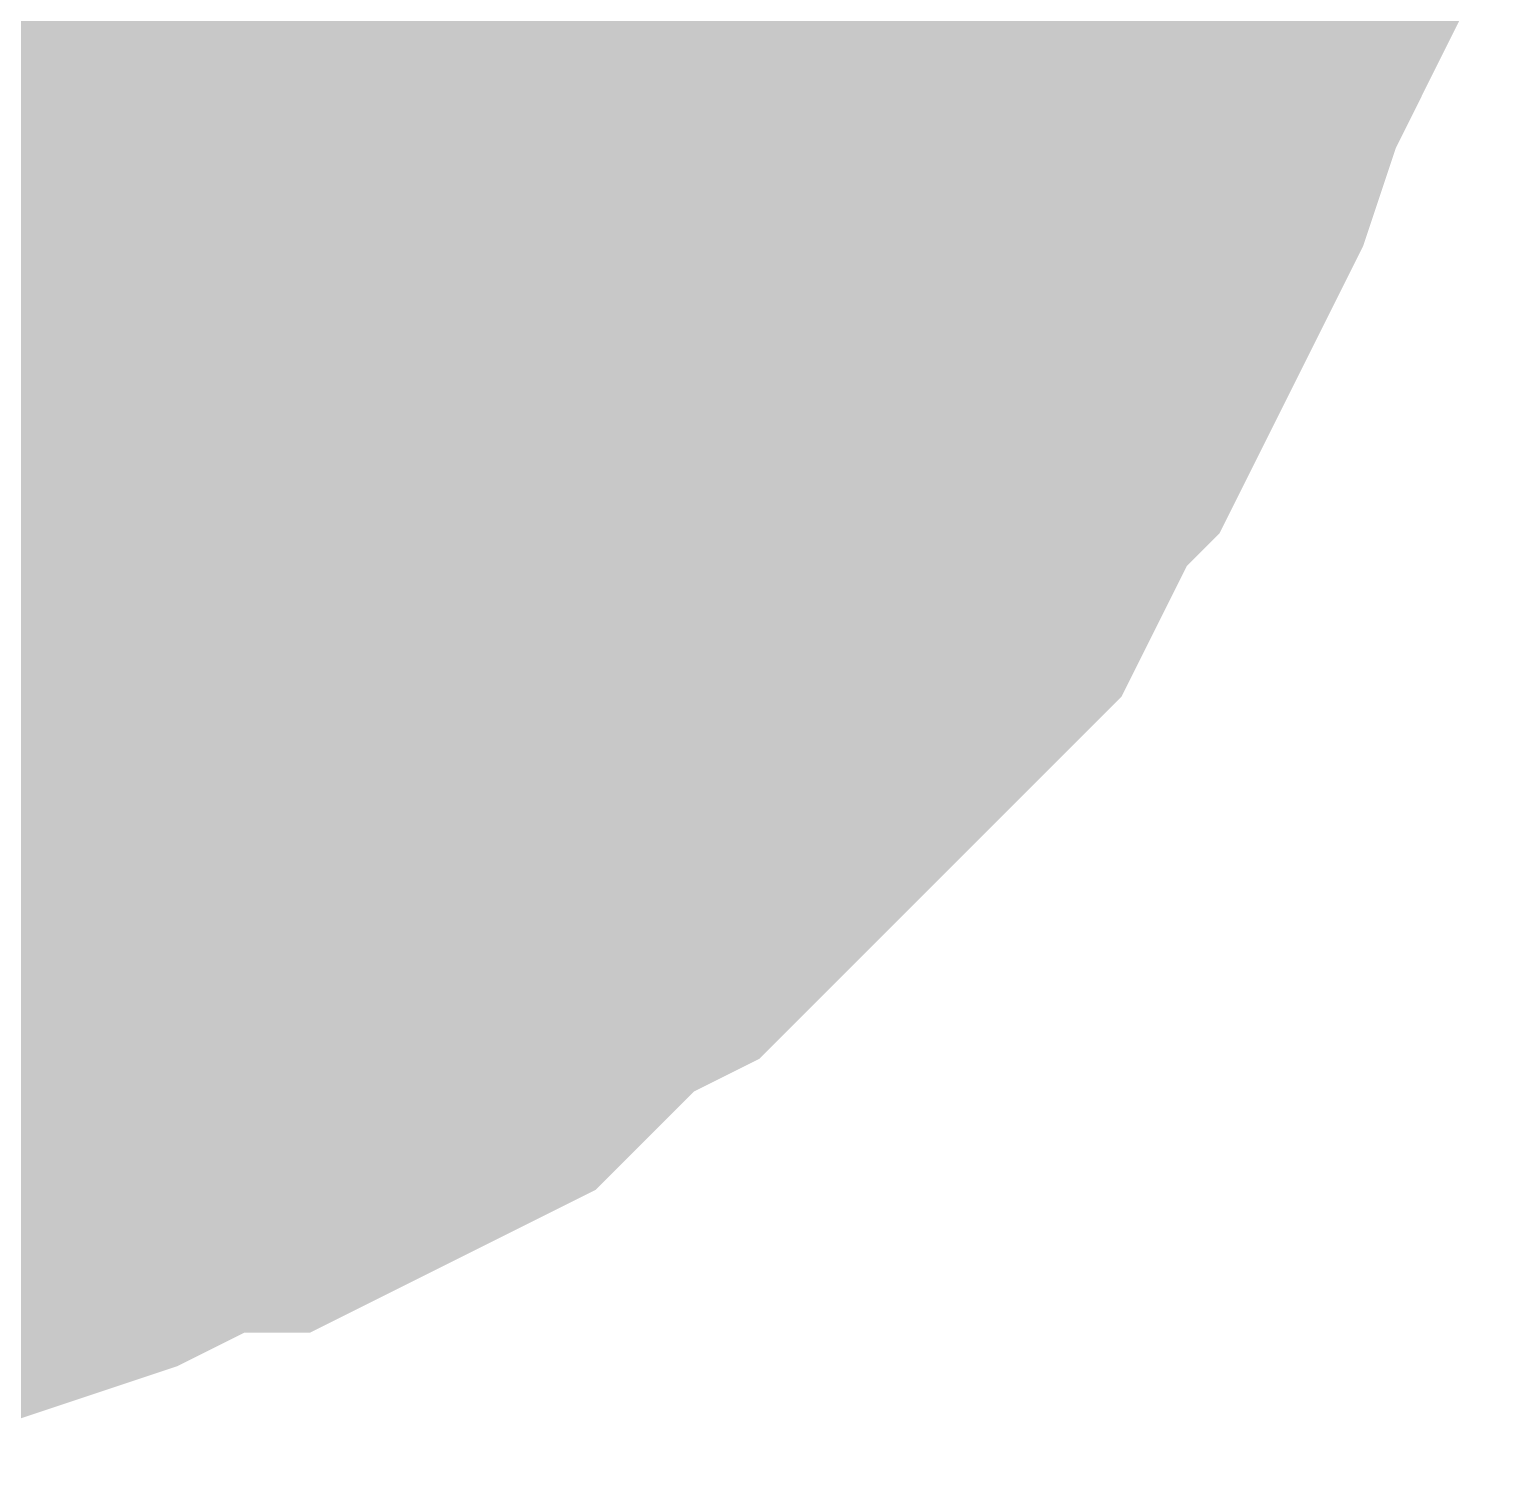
# Model space of a CAD drawing. Header units: inches. Extents: x 0 to 432, y 0 to 280.
# Drawn here: x 122.085 to 122.588, y 164.436 to 164.928 of the extents above; entities that cross this region are included whole.
import ezdxf

# ---------------------------------------------------------------- set-up
doc = ezdxf.new("R2010")
doc.units = ezdxf.units.IN
doc.layers.add('Sheet', color=255, linetype='Continuous')

msp = doc.modelspace()

# ---------------------------------------------------------------- linework, layer by layer
at = {"layer": 'Sheet'}
msp.add_lwpolyline([(121.666, 165.1, 0.508, 0.508, 1), (122.174, 165.1, 0.508, 0.508, 1)], format="xyseb", close=True, dxfattribs=at)
for points in [[(122.43767, 165.09081, 0.29972, 0.29972, 0), (122.43767, 165.06835, 0.29972, 0.29972, 0), (122.43767, 165.03466, 0.29972, 0.29972, 0), (122.42644, 165.0122, 0.29972, 0.29972, 0), (122.42644, 164.98974, 0.29972, 0.29972, 0), (122.42644, 164.96728, 0.29972, 0.29972, 0), (122.41521, 164.94482, 0.29972, 0.29972, 0), (122.40398, 164.91113, 0.29972, 0.29972, 0), (122.39275, 164.88867, 0.29972, 0.29972, 0), (122.38152, 164.86621, 0.29972, 0.29972, 0), (122.37029, 164.84375, 0.29972, 0.29972, 0), (122.35906, 164.83252, 0.29972, 0.29972, 0), (122.34783, 164.81006, 0.29972, 0.29972, 0), (122.33659, 164.7876, 0.29972, 0.29972, 0), (122.31413, 164.76514, 0.29972, 0.29972, 0), (122.3029, 164.75391, 0.29972, 0.29972, 0), (122.28044, 164.73145, 0.29972, 0.29972, 0), (122.26921, 164.72023, 0.29972, 0.29972, 0), (122.24675, 164.69777, 0.29972, 0.29972, 0), (122.22429, 164.68654, 0.29972, 0.29972, 0), (122.21306, 164.67531, 0.29972, 0.29972, 0), (122.1906, 164.65285, 0.29972, 0.29972, 0), (122.16813, 164.64162, 0.29972, 0.29972, 0), (122.14567, 164.63039, 0.29972, 0.29972, 0), (122.12321, 164.63039, 0.29972, 0.29972, 0), (122.10075, 164.61916, 0.29972, 0.29972, 0), (122.07829, 164.60793, 0.29972, 0.29972, 0), (122.0446, 164.5967, 0.29972, 0.29972, 0), (122.02213, 164.5967, 0.29972, 0.29972, 0), (121.99967, 164.5967, 0.29972, 0.29972, 0), (121.97721, 164.58547, 0.29972, 0.29972, 0), (121.94352, 164.58547, 0.29972, 0.29972, 0), (121.92106, 164.58547, 0.29972, 0.29972, 0)], [(122.43767, 165.09081, 0.29972, 0.29972, 0), (122.43767, 165.06835, 0.29972, 0.29972, 0), (122.43767, 165.03466, 0.29972, 0.29972, 0), (122.42644, 165.0122, 0.29972, 0.29972, 0), (122.42644, 164.98974, 0.29972, 0.29972, 0), (122.42644, 164.96728, 0.29972, 0.29972, 0), (122.41521, 164.94482, 0.29972, 0.29972, 0), (122.40398, 164.91113, 0.29972, 0.29972, 0), (122.39275, 164.88867, 0.29972, 0.29972, 0), (122.38152, 164.86621, 0.29972, 0.29972, 0), (122.37029, 164.84375, 0.29972, 0.29972, 0), (122.35906, 164.83252, 0.29972, 0.29972, 0), (122.34783, 164.81006, 0.29972, 0.29972, 0), (122.33659, 164.7876, 0.29972, 0.29972, 0), (122.31413, 164.76514, 0.29972, 0.29972, 0), (122.3029, 164.75391, 0.29972, 0.29972, 0), (122.28044, 164.73145, 0.29972, 0.29972, 0), (122.26921, 164.72023, 0.29972, 0.29972, 0), (122.24675, 164.69777, 0.29972, 0.29972, 0), (122.22429, 164.68654, 0.29972, 0.29972, 0), (122.21306, 164.67531, 0.29972, 0.29972, 0), (122.1906, 164.65285, 0.29972, 0.29972, 0), (122.16813, 164.64162, 0.29972, 0.29972, 0), (122.14567, 164.63039, 0.29972, 0.29972, 0), (122.12321, 164.63039, 0.29972, 0.29972, 0), (122.10075, 164.61916, 0.29972, 0.29972, 0), (122.07829, 164.60793, 0.29972, 0.29972, 0), (122.0446, 164.5967, 0.29972, 0.29972, 0), (122.02213, 164.5967, 0.29972, 0.29972, 0), (121.99967, 164.5967, 0.29972, 0.29972, 0), (121.97721, 164.58547, 0.29972, 0.29972, 0), (121.94352, 164.58547, 0.29972, 0.29972, 0), (121.92106, 164.58547, 0.29972, 0.29972, 0)], [(122.43767, 165.09081, 0.29972, 0.29972, 0), (122.43767, 165.06835, 0.29972, 0.29972, 0), (122.43767, 165.03466, 0.29972, 0.29972, 0), (122.42644, 165.0122, 0.29972, 0.29972, 0), (122.42644, 164.98974, 0.29972, 0.29972, 0), (122.42644, 164.96728, 0.29972, 0.29972, 0), (122.41521, 164.94482, 0.29972, 0.29972, 0), (122.40398, 164.91113, 0.29972, 0.29972, 0), (122.39275, 164.88867, 0.29972, 0.29972, 0), (122.38152, 164.86621, 0.29972, 0.29972, 0), (122.37029, 164.84375, 0.29972, 0.29972, 0), (122.35906, 164.83252, 0.29972, 0.29972, 0), (122.34783, 164.81006, 0.29972, 0.29972, 0), (122.33659, 164.7876, 0.29972, 0.29972, 0), (122.31413, 164.76514, 0.29972, 0.29972, 0), (122.3029, 164.75391, 0.29972, 0.29972, 0), (122.28044, 164.73145, 0.29972, 0.29972, 0), (122.26921, 164.72023, 0.29972, 0.29972, 0), (122.24675, 164.69777, 0.29972, 0.29972, 0), (122.22429, 164.68654, 0.29972, 0.29972, 0), (122.21306, 164.67531, 0.29972, 0.29972, 0), (122.1906, 164.65285, 0.29972, 0.29972, 0), (122.16813, 164.64162, 0.29972, 0.29972, 0), (122.14567, 164.63039, 0.29972, 0.29972, 0), (122.12321, 164.63039, 0.29972, 0.29972, 0), (122.10075, 164.61916, 0.29972, 0.29972, 0), (122.07829, 164.60793, 0.29972, 0.29972, 0), (122.0446, 164.5967, 0.29972, 0.29972, 0), (122.02213, 164.5967, 0.29972, 0.29972, 0), (121.99967, 164.5967, 0.29972, 0.29972, 0), (121.97721, 164.58547, 0.29972, 0.29972, 0), (121.94352, 164.58547, 0.29972, 0.29972, 0), (121.92106, 164.58547, 0.29972, 0.29972, 0)], [(122.43767, 165.09081, 0.29972, 0.29972, 0), (122.43767, 165.06835, 0.29972, 0.29972, 0), (122.43767, 165.03466, 0.29972, 0.29972, 0), (122.42644, 165.0122, 0.29972, 0.29972, 0), (122.42644, 164.98974, 0.29972, 0.29972, 0), (122.42644, 164.96728, 0.29972, 0.29972, 0), (122.41521, 164.94482, 0.29972, 0.29972, 0), (122.40398, 164.91113, 0.29972, 0.29972, 0), (122.39275, 164.88867, 0.29972, 0.29972, 0), (122.38152, 164.86621, 0.29972, 0.29972, 0), (122.37029, 164.84375, 0.29972, 0.29972, 0), (122.35906, 164.83252, 0.29972, 0.29972, 0), (122.34783, 164.81006, 0.29972, 0.29972, 0), (122.33659, 164.7876, 0.29972, 0.29972, 0), (122.31413, 164.76514, 0.29972, 0.29972, 0), (122.3029, 164.75391, 0.29972, 0.29972, 0), (122.28044, 164.73145, 0.29972, 0.29972, 0), (122.26921, 164.72023, 0.29972, 0.29972, 0), (122.24675, 164.69777, 0.29972, 0.29972, 0), (122.22429, 164.68654, 0.29972, 0.29972, 0), (122.21306, 164.67531, 0.29972, 0.29972, 0), (122.1906, 164.65285, 0.29972, 0.29972, 0), (122.16813, 164.64162, 0.29972, 0.29972, 0), (122.14567, 164.63039, 0.29972, 0.29972, 0), (122.12321, 164.63039, 0.29972, 0.29972, 0), (122.10075, 164.61916, 0.29972, 0.29972, 0), (122.07829, 164.60793, 0.29972, 0.29972, 0), (122.0446, 164.5967, 0.29972, 0.29972, 0), (122.02213, 164.5967, 0.29972, 0.29972, 0), (121.99967, 164.5967, 0.29972, 0.29972, 0), (121.97721, 164.58547, 0.29972, 0.29972, 0), (121.94352, 164.58547, 0.29972, 0.29972, 0), (121.92106, 164.58547, 0.29972, 0.29972, 0)], [(122.43767, 165.09081, 0.29972, 0.29972, 0), (122.43767, 165.06835, 0.29972, 0.29972, 0), (122.43767, 165.03466, 0.29972, 0.29972, 0), (122.42644, 165.0122, 0.29972, 0.29972, 0), (122.42644, 164.98974, 0.29972, 0.29972, 0), (122.42644, 164.96728, 0.29972, 0.29972, 0), (122.41521, 164.94482, 0.29972, 0.29972, 0), (122.40398, 164.91113, 0.29972, 0.29972, 0), (122.39275, 164.88867, 0.29972, 0.29972, 0), (122.38152, 164.86621, 0.29972, 0.29972, 0), (122.37029, 164.84375, 0.29972, 0.29972, 0), (122.35906, 164.83252, 0.29972, 0.29972, 0), (122.34783, 164.81006, 0.29972, 0.29972, 0), (122.33659, 164.7876, 0.29972, 0.29972, 0), (122.31413, 164.76514, 0.29972, 0.29972, 0), (122.3029, 164.75391, 0.29972, 0.29972, 0), (122.28044, 164.73145, 0.29972, 0.29972, 0), (122.26921, 164.72023, 0.29972, 0.29972, 0), (122.24675, 164.69777, 0.29972, 0.29972, 0), (122.22429, 164.68654, 0.29972, 0.29972, 0), (122.21306, 164.67531, 0.29972, 0.29972, 0), (122.1906, 164.65285, 0.29972, 0.29972, 0), (122.16813, 164.64162, 0.29972, 0.29972, 0), (122.14567, 164.63039, 0.29972, 0.29972, 0), (122.12321, 164.63039, 0.29972, 0.29972, 0), (122.10075, 164.61916, 0.29972, 0.29972, 0), (122.07829, 164.60793, 0.29972, 0.29972, 0), (122.0446, 164.5967, 0.29972, 0.29972, 0), (122.02213, 164.5967, 0.29972, 0.29972, 0), (121.99967, 164.5967, 0.29972, 0.29972, 0), (121.97721, 164.58547, 0.29972, 0.29972, 0), (121.94352, 164.58547, 0.29972, 0.29972, 0), (121.92106, 164.58547, 0.29972, 0.29972, 0)], [(122.43767, 165.09081, 0.29972, 0.29972, 0), (122.43767, 165.06835, 0.29972, 0.29972, 0), (122.43767, 165.03466, 0.29972, 0.29972, 0), (122.42644, 165.0122, 0.29972, 0.29972, 0), (122.42644, 164.98974, 0.29972, 0.29972, 0), (122.42644, 164.96728, 0.29972, 0.29972, 0), (122.41521, 164.94482, 0.29972, 0.29972, 0), (122.40398, 164.91113, 0.29972, 0.29972, 0), (122.39275, 164.88867, 0.29972, 0.29972, 0), (122.38152, 164.86621, 0.29972, 0.29972, 0), (122.37029, 164.84375, 0.29972, 0.29972, 0), (122.35906, 164.83252, 0.29972, 0.29972, 0), (122.34783, 164.81006, 0.29972, 0.29972, 0), (122.33659, 164.7876, 0.29972, 0.29972, 0), (122.31413, 164.76514, 0.29972, 0.29972, 0), (122.3029, 164.75391, 0.29972, 0.29972, 0), (122.28044, 164.73145, 0.29972, 0.29972, 0), (122.26921, 164.72023, 0.29972, 0.29972, 0), (122.24675, 164.69777, 0.29972, 0.29972, 0), (122.22429, 164.68654, 0.29972, 0.29972, 0), (122.21306, 164.67531, 0.29972, 0.29972, 0), (122.1906, 164.65285, 0.29972, 0.29972, 0), (122.16813, 164.64162, 0.29972, 0.29972, 0), (122.14567, 164.63039, 0.29972, 0.29972, 0), (122.12321, 164.63039, 0.29972, 0.29972, 0), (122.10075, 164.61916, 0.29972, 0.29972, 0), (122.07829, 164.60793, 0.29972, 0.29972, 0), (122.0446, 164.5967, 0.29972, 0.29972, 0), (122.02213, 164.5967, 0.29972, 0.29972, 0), (121.99967, 164.5967, 0.29972, 0.29972, 0), (121.97721, 164.58547, 0.29972, 0.29972, 0), (121.94352, 164.58547, 0.29972, 0.29972, 0), (121.92106, 164.58547, 0.29972, 0.29972, 0)], [(122.43767, 165.09081, 0.29972, 0.29972, 0), (122.43767, 165.06835, 0.29972, 0.29972, 0), (122.43767, 165.03466, 0.29972, 0.29972, 0), (122.42644, 165.0122, 0.29972, 0.29972, 0), (122.42644, 164.98974, 0.29972, 0.29972, 0), (122.42644, 164.96728, 0.29972, 0.29972, 0), (122.41521, 164.94482, 0.29972, 0.29972, 0), (122.40398, 164.91113, 0.29972, 0.29972, 0), (122.39275, 164.88867, 0.29972, 0.29972, 0), (122.38152, 164.86621, 0.29972, 0.29972, 0), (122.37029, 164.84375, 0.29972, 0.29972, 0), (122.35906, 164.83252, 0.29972, 0.29972, 0), (122.34783, 164.81006, 0.29972, 0.29972, 0), (122.33659, 164.7876, 0.29972, 0.29972, 0), (122.31413, 164.76514, 0.29972, 0.29972, 0), (122.3029, 164.75391, 0.29972, 0.29972, 0), (122.28044, 164.73145, 0.29972, 0.29972, 0), (122.26921, 164.72023, 0.29972, 0.29972, 0), (122.24675, 164.69777, 0.29972, 0.29972, 0), (122.22429, 164.68654, 0.29972, 0.29972, 0), (122.21306, 164.67531, 0.29972, 0.29972, 0), (122.1906, 164.65285, 0.29972, 0.29972, 0), (122.16813, 164.64162, 0.29972, 0.29972, 0), (122.14567, 164.63039, 0.29972, 0.29972, 0), (122.12321, 164.63039, 0.29972, 0.29972, 0), (122.10075, 164.61916, 0.29972, 0.29972, 0), (122.07829, 164.60793, 0.29972, 0.29972, 0), (122.0446, 164.5967, 0.29972, 0.29972, 0), (122.02213, 164.5967, 0.29972, 0.29972, 0), (121.99967, 164.5967, 0.29972, 0.29972, 0), (121.97721, 164.58547, 0.29972, 0.29972, 0), (121.94352, 164.58547, 0.29972, 0.29972, 0), (121.92106, 164.58547, 0.29972, 0.29972, 0)], [(122.42644, 164.98974, 0.09906, 0.09906, 0), (122.42644, 164.96728, 0.09906, 0.09906, 0), (122.41521, 164.94482, 0.09906, 0.09906, 0), (122.40398, 164.91113, 0.09906, 0.09906, 0), (122.39275, 164.88867, 0.09906, 0.09906, 0), (122.38152, 164.86621, 0.09906, 0.09906, 0), (122.37029, 164.84375, 0.09906, 0.09906, 0), (122.35906, 164.83252, 0.09906, 0.09906, 0), (122.34783, 164.81006, 0.09906, 0.09906, 0), (122.33659, 164.7876, 0.09906, 0.09906, 0), (122.31413, 164.76514, 0.09906, 0.09906, 0), (122.3029, 164.75391, 0.09906, 0.09906, 0), (122.28044, 164.73145, 0.09906, 0.09906, 0), (122.26921, 164.72023, 0.09906, 0.09906, 0), (122.24675, 164.69777, 0.09906, 0.09906, 0), (122.22429, 164.68654, 0.09906, 0.09906, 0), (122.21306, 164.67531, 0.09906, 0.09906, 0), (122.1906, 164.65285, 0.09906, 0.09906, 0), (122.16813, 164.64162, 0.09906, 0.09906, 0), (122.14567, 164.63039, 0.09906, 0.09906, 0), (122.12321, 164.63039, 0.09906, 0.09906, 0), (122.10075, 164.61916, 0.09906, 0.09906, 0), (122.07829, 164.60793, 0.09906, 0.09906, 0), (122.0446, 164.5967, 0.09906, 0.09906, 0), (122.02213, 164.5967, 0.09906, 0.09906, 0)], [(122.42644, 164.98974, 0.09906, 0.09906, 0), (122.42644, 164.96728, 0.09906, 0.09906, 0), (122.41521, 164.94482, 0.09906, 0.09906, 0), (122.40398, 164.91113, 0.09906, 0.09906, 0), (122.39275, 164.88867, 0.09906, 0.09906, 0), (122.38152, 164.86621, 0.09906, 0.09906, 0), (122.37029, 164.84375, 0.09906, 0.09906, 0), (122.35906, 164.83252, 0.09906, 0.09906, 0), (122.34783, 164.81006, 0.09906, 0.09906, 0), (122.33659, 164.7876, 0.09906, 0.09906, 0), (122.31413, 164.76514, 0.09906, 0.09906, 0), (122.3029, 164.75391, 0.09906, 0.09906, 0), (122.28044, 164.73145, 0.09906, 0.09906, 0), (122.26921, 164.72023, 0.09906, 0.09906, 0), (122.24675, 164.69777, 0.09906, 0.09906, 0), (122.22429, 164.68654, 0.09906, 0.09906, 0), (122.21306, 164.67531, 0.09906, 0.09906, 0), (122.1906, 164.65285, 0.09906, 0.09906, 0), (122.16813, 164.64162, 0.09906, 0.09906, 0), (122.14567, 164.63039, 0.09906, 0.09906, 0), (122.12321, 164.63039, 0.09906, 0.09906, 0), (122.10075, 164.61916, 0.09906, 0.09906, 0), (122.07829, 164.60793, 0.09906, 0.09906, 0), (122.0446, 164.5967, 0.09906, 0.09906, 0), (122.02213, 164.5967, 0.09906, 0.09906, 0)], [(122.42644, 164.98974, 0.09906, 0.09906, 0), (122.42644, 164.96728, 0.09906, 0.09906, 0), (122.41521, 164.94482, 0.09906, 0.09906, 0), (122.40398, 164.91113, 0.09906, 0.09906, 0), (122.39275, 164.88867, 0.09906, 0.09906, 0), (122.38152, 164.86621, 0.09906, 0.09906, 0), (122.37029, 164.84375, 0.09906, 0.09906, 0), (122.35906, 164.83252, 0.09906, 0.09906, 0), (122.34783, 164.81006, 0.09906, 0.09906, 0), (122.33659, 164.7876, 0.09906, 0.09906, 0), (122.31413, 164.76514, 0.09906, 0.09906, 0), (122.3029, 164.75391, 0.09906, 0.09906, 0), (122.28044, 164.73145, 0.09906, 0.09906, 0), (122.26921, 164.72023, 0.09906, 0.09906, 0), (122.24675, 164.69777, 0.09906, 0.09906, 0), (122.22429, 164.68654, 0.09906, 0.09906, 0), (122.21306, 164.67531, 0.09906, 0.09906, 0), (122.1906, 164.65285, 0.09906, 0.09906, 0), (122.16813, 164.64162, 0.09906, 0.09906, 0), (122.14567, 164.63039, 0.09906, 0.09906, 0), (122.12321, 164.63039, 0.09906, 0.09906, 0), (122.10075, 164.61916, 0.09906, 0.09906, 0), (122.07829, 164.60793, 0.09906, 0.09906, 0), (122.0446, 164.5967, 0.09906, 0.09906, 0), (122.02213, 164.5967, 0.09906, 0.09906, 0)], [(122.42644, 164.98974, 0.09906, 0.09906, 0), (122.42644, 164.96728, 0.09906, 0.09906, 0), (122.41521, 164.94482, 0.09906, 0.09906, 0), (122.40398, 164.91113, 0.09906, 0.09906, 0), (122.39275, 164.88867, 0.09906, 0.09906, 0), (122.38152, 164.86621, 0.09906, 0.09906, 0), (122.37029, 164.84375, 0.09906, 0.09906, 0), (122.35906, 164.83252, 0.09906, 0.09906, 0), (122.34783, 164.81006, 0.09906, 0.09906, 0), (122.33659, 164.7876, 0.09906, 0.09906, 0), (122.31413, 164.76514, 0.09906, 0.09906, 0), (122.3029, 164.75391, 0.09906, 0.09906, 0), (122.28044, 164.73145, 0.09906, 0.09906, 0), (122.26921, 164.72023, 0.09906, 0.09906, 0), (122.24675, 164.69777, 0.09906, 0.09906, 0), (122.22429, 164.68654, 0.09906, 0.09906, 0), (122.21306, 164.67531, 0.09906, 0.09906, 0), (122.1906, 164.65285, 0.09906, 0.09906, 0), (122.16813, 164.64162, 0.09906, 0.09906, 0), (122.14567, 164.63039, 0.09906, 0.09906, 0), (122.12321, 164.63039, 0.09906, 0.09906, 0), (122.10075, 164.61916, 0.09906, 0.09906, 0), (122.07829, 164.60793, 0.09906, 0.09906, 0), (122.0446, 164.5967, 0.09906, 0.09906, 0), (122.02213, 164.5967, 0.09906, 0.09906, 0)], [(122.42644, 164.98974, 0.09906, 0.09906, 0), (122.42644, 164.96728, 0.09906, 0.09906, 0), (122.41521, 164.94482, 0.09906, 0.09906, 0), (122.40398, 164.91113, 0.09906, 0.09906, 0), (122.39275, 164.88867, 0.09906, 0.09906, 0), (122.38152, 164.86621, 0.09906, 0.09906, 0), (122.37029, 164.84375, 0.09906, 0.09906, 0), (122.35906, 164.83252, 0.09906, 0.09906, 0), (122.34783, 164.81006, 0.09906, 0.09906, 0), (122.33659, 164.7876, 0.09906, 0.09906, 0), (122.31413, 164.76514, 0.09906, 0.09906, 0), (122.3029, 164.75391, 0.09906, 0.09906, 0), (122.28044, 164.73145, 0.09906, 0.09906, 0), (122.26921, 164.72023, 0.09906, 0.09906, 0), (122.24675, 164.69777, 0.09906, 0.09906, 0), (122.22429, 164.68654, 0.09906, 0.09906, 0), (122.21306, 164.67531, 0.09906, 0.09906, 0), (122.1906, 164.65285, 0.09906, 0.09906, 0), (122.16813, 164.64162, 0.09906, 0.09906, 0), (122.14567, 164.63039, 0.09906, 0.09906, 0), (122.12321, 164.63039, 0.09906, 0.09906, 0), (122.10075, 164.61916, 0.09906, 0.09906, 0), (122.07829, 164.60793, 0.09906, 0.09906, 0), (122.0446, 164.5967, 0.09906, 0.09906, 0), (122.02213, 164.5967, 0.09906, 0.09906, 0)], [(122.42644, 164.98974, 0.09906, 0.09906, 0), (122.42644, 164.96728, 0.09906, 0.09906, 0), (122.41521, 164.94482, 0.09906, 0.09906, 0), (122.40398, 164.91113, 0.09906, 0.09906, 0), (122.39275, 164.88867, 0.09906, 0.09906, 0), (122.38152, 164.86621, 0.09906, 0.09906, 0), (122.37029, 164.84375, 0.09906, 0.09906, 0), (122.35906, 164.83252, 0.09906, 0.09906, 0), (122.34783, 164.81006, 0.09906, 0.09906, 0), (122.33659, 164.7876, 0.09906, 0.09906, 0), (122.31413, 164.76514, 0.09906, 0.09906, 0), (122.3029, 164.75391, 0.09906, 0.09906, 0), (122.28044, 164.73145, 0.09906, 0.09906, 0), (122.26921, 164.72023, 0.09906, 0.09906, 0), (122.24675, 164.69777, 0.09906, 0.09906, 0), (122.22429, 164.68654, 0.09906, 0.09906, 0), (122.21306, 164.67531, 0.09906, 0.09906, 0), (122.1906, 164.65285, 0.09906, 0.09906, 0), (122.16813, 164.64162, 0.09906, 0.09906, 0), (122.14567, 164.63039, 0.09906, 0.09906, 0), (122.12321, 164.63039, 0.09906, 0.09906, 0), (122.10075, 164.61916, 0.09906, 0.09906, 0), (122.07829, 164.60793, 0.09906, 0.09906, 0), (122.0446, 164.5967, 0.09906, 0.09906, 0), (122.02213, 164.5967, 0.09906, 0.09906, 0)], [(122.42644, 164.98974, 0.09906, 0.09906, 0), (122.42644, 164.96728, 0.09906, 0.09906, 0), (122.41521, 164.94482, 0.09906, 0.09906, 0), (122.40398, 164.91113, 0.09906, 0.09906, 0), (122.39275, 164.88867, 0.09906, 0.09906, 0), (122.38152, 164.86621, 0.09906, 0.09906, 0), (122.37029, 164.84375, 0.09906, 0.09906, 0), (122.35906, 164.83252, 0.09906, 0.09906, 0), (122.34783, 164.81006, 0.09906, 0.09906, 0), (122.33659, 164.7876, 0.09906, 0.09906, 0), (122.31413, 164.76514, 0.09906, 0.09906, 0), (122.3029, 164.75391, 0.09906, 0.09906, 0), (122.28044, 164.73145, 0.09906, 0.09906, 0), (122.26921, 164.72023, 0.09906, 0.09906, 0), (122.24675, 164.69777, 0.09906, 0.09906, 0), (122.22429, 164.68654, 0.09906, 0.09906, 0), (122.21306, 164.67531, 0.09906, 0.09906, 0), (122.1906, 164.65285, 0.09906, 0.09906, 0), (122.16813, 164.64162, 0.09906, 0.09906, 0), (122.14567, 164.63039, 0.09906, 0.09906, 0), (122.12321, 164.63039, 0.09906, 0.09906, 0), (122.10075, 164.61916, 0.09906, 0.09906, 0), (122.07829, 164.60793, 0.09906, 0.09906, 0), (122.0446, 164.5967, 0.09906, 0.09906, 0), (122.02213, 164.5967, 0.09906, 0.09906, 0)]]:
    msp.add_lwpolyline(points, format="xyseb", dxfattribs=at)

doc.saveas('drawing.dxf')
